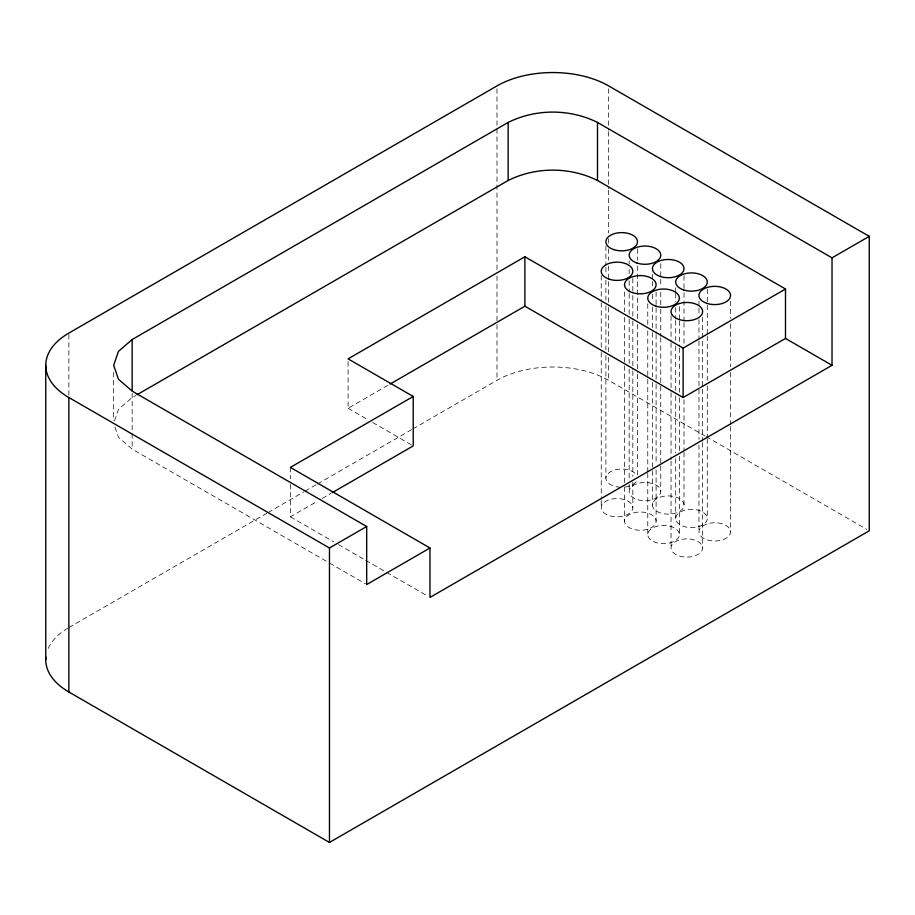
<?xml version="1.0" encoding="UTF-8"?>
<svg xmlns="http://www.w3.org/2000/svg" width="915" height="915" viewBox="0 0 915 915"><rect width="100%" height="100%" fill="white"/><g stroke="black" fill="none" stroke-linecap="round" stroke-linejoin="round"><path stroke-width="0.69" stroke-dasharray="4.58 3.43" d="M114.535 420.797L118.47 409.382L132.16 397.545L135.877 395.406M348.077 361.688L348.077 408.296L388.886 384.735M68.877 627.518L266.848 513.224M268.084 512.514L303.963 491.801M305.198 491.081L316.338 484.653M317.574 483.944L411.613 429.65M412.848 428.929L496.982 380.354A78.965 45.59 0 0 1 608.669 380.354L704.996 435.975M290.375 484.344L290.375 516.838L317.402 501.226M322.32 498.389L330.921 493.425M706.231 436.684L866.78 529.385M348.077 408.296L367.75 419.653M372.657 422.49L411.99 445.193M290.375 516.838L333.62 541.794M338.561 544.654L364.502 559.625M365.737 560.346L385.501 571.749M386.736 572.47L427.511 596.008M114.97 427.145L118.47 437.301L132.16 449.128L328.428 562.439M329.663 563.16L365.462 583.816M730.559 301.161L730.559 318.248M730.559 323.944L730.559 366.675M730.559 372.371L730.559 425.063M730.559 426.493L730.559 531.878A15.795 9.116 0 0 1 706.86 539.781A15.795 9.116 0 0 1 706.86 523.986A15.795 9.116 0 0 1 730.559 531.878M707.284 289.151L707.284 334.718M707.284 336.148L707.284 380.297M707.284 385.993L707.284 437.267M707.284 438.697L707.284 518.45A15.795 9.116 0 0 1 683.596 526.342A15.795 9.116 0 0 1 683.596 510.547A15.795 9.116 0 0 1 707.284 518.45M702.629 317.276L702.629 441.179M702.629 442.608L702.629 548.005A15.795 9.116 0 0 1 678.941 555.897A15.795 9.116 0 0 1 678.941 540.102A15.795 9.116 0 0 1 702.629 548.005M698.969 301.161L698.969 306.857M698.969 308.275L698.969 313.971M698.969 319.667L698.969 339.614M698.969 341.032L698.969 388.029M698.969 389.458L698.969 439.303M698.969 444.999L698.969 531.878M684.02 275.712L684.02 291.382M684.02 292.8L684.02 321.291M684.02 322.709L684.02 344.074M684.02 399.626L684.02 450.889M684.02 452.319L684.02 505.011A15.795 9.116 0 0 1 660.333 512.915A15.795 9.116 0 0 1 660.333 497.12A15.795 9.116 0 0 1 684.02 505.011M679.365 306.697L679.365 319.507M679.365 320.936L679.365 346.568M679.365 347.997L679.365 392.146M679.365 397.842L679.365 450.535M679.365 456.23L679.365 534.566A15.795 9.116 0 0 1 655.678 542.469A15.795 9.116 0 0 1 655.678 526.674A15.795 9.116 0 0 1 679.365 534.566M675.705 287.722L675.705 291.999M675.705 293.418L675.705 301.961M675.705 307.657L675.705 319.06M675.705 320.479L675.705 340.414M675.705 346.122L675.705 390.27M675.705 395.966L675.705 452.936M675.705 458.632L675.705 518.45M671.05 315.847L671.05 341.489M671.05 342.908L671.05 391.334M671.05 392.764L671.05 459.696M671.05 461.126L671.05 548.005M660.756 263.703L660.756 277.943M660.756 279.372L660.756 286.498M660.756 292.194L660.756 307.852M660.756 309.281L660.756 336.343M660.756 337.761L660.756 384.769M660.756 386.187L660.756 464.523M660.756 465.941L660.756 491.584A15.795 9.116 0 0 1 637.069 499.476A15.795 9.116 0 0 1 637.069 483.68A15.795 9.116 0 0 1 660.756 491.584M656.101 291.839L656.101 333.14M656.101 334.558L656.101 382.985M656.101 384.403L656.101 464.168M656.101 469.864L656.101 521.138A15.795 9.116 0 0 1 632.414 529.03A15.795 9.116 0 0 1 632.414 513.235A15.795 9.116 0 0 1 656.101 521.138M652.429 274.294L652.429 279.99M652.429 281.408L652.429 288.534M652.429 294.23L652.429 301.355M652.429 307.051L652.429 331.264M652.429 332.683L652.429 376.831M652.429 382.527L652.429 469.406M652.429 470.836L652.429 505.011M647.774 303.837L647.774 325.202M647.774 330.898L647.774 377.906M647.774 379.325L647.774 471.9M647.774 473.329L647.774 534.566M637.492 248.846L637.492 260.237M637.492 265.945L637.492 318.637M637.492 324.333L637.492 372.76M637.492 374.178L637.492 475.297M632.837 278.4L632.837 294.07M632.837 295.488L632.837 319.701M632.837 321.131L632.837 369.557M632.837 370.975L632.837 476.372M632.837 482.068L632.837 507.699A15.795 9.116 0 0 1 609.138 515.603A15.795 9.116 0 0 1 609.138 499.807A15.795 9.116 0 0 1 632.837 507.699M629.165 260.855L629.165 263.703M629.165 269.399L629.165 273.677M629.165 280.802L629.165 292.194M629.165 293.612L629.165 317.825M629.165 319.255L629.165 363.404M629.165 369.1L629.165 478.762M629.165 484.458L629.165 491.584M624.51 291.839L624.51 311.775M624.51 317.471L624.51 364.467M624.51 365.897L624.51 485.533M624.51 486.952L624.51 521.138M608.669 88.766L608.669 130.216M608.669 131.646L608.669 188.822M608.669 190.251L608.669 233.131M608.669 238.849L608.669 243.138M608.669 248.857L608.669 260.295M608.669 266.013L608.669 280.299M608.669 281.728L608.669 306.033M608.669 307.463L608.669 351.772M608.669 357.49L608.669 380.354M605.902 245.998L605.902 265.945M605.902 267.363L605.902 274.489M605.902 280.184L605.902 300.12M605.902 305.816L605.902 349.965M605.902 355.661L605.902 478.145M601.246 275.552L601.246 301.184M601.246 302.613L601.246 351.04M601.246 352.458L601.246 499.155M601.246 500.585L601.246 507.699M496.982 88.766L496.982 270.291M496.982 276.01L496.982 323.178M496.982 324.608L496.982 380.354M290.375 467.405L290.375 478.694M132.16 393.301L132.16 432.143M132.16 433.561L132.16 449.128M113.666 372.382L113.666 420.511M68.877 334.501L68.877 395.966M636.28 481.633A15.795 9.116 0 0 1 622.921 487.238M620.473 487.238A15.795 9.116 0 0 1 605.947 478.865A15.795 9.116 0 0 1 618.002 469.281A15.795 9.116 0 0 1 636.28 474.656M48.255 648.38A78.965 45.59 0 0 1 67.676 628.228"/><path stroke-width="1.37" d="M132.16 339.522L118.47 351.349L113.666 365.314L118.47 379.268L132.16 391.105L366.686 526.502L366.686 584.536L429.981 547.994L429.981 597.426L832.021 365.314L832.021 257.847L597.495 122.438C569.725 108.645 535.916 108.645 508.157 122.438L132.16 339.522L132.16 390.476M137.113 394.697L508.157 180.472C535.916 166.679 569.725 166.679 597.495 180.472L785.493 289.014L785.493 338.447L683.116 397.545L524.901 306.205L390.122 384.026M785.493 289.014L683.116 348.112L524.901 256.772L348.077 358.863L413.225 396.469L413.225 445.902L332.145 492.716M413.225 396.469L290.375 467.405L429.981 547.994M45.876 657.21A78.965 45.59 0 0 0 68.877 692.003L329.469 842.452L869.25 530.803L869.25 236.356L608.669 85.907A78.965 45.59 0 0 0 496.982 85.907L68.877 333.071A78.965 45.59 0 0 0 68.877 397.545L329.469 547.994L366.686 526.502M832.021 257.847L869.25 236.356M785.493 338.447L832.021 365.314M683.116 348.112L683.116 397.545M597.495 122.438L597.495 180.472M524.901 256.772L524.901 306.205M508.157 122.438L508.157 180.472M329.469 547.994L329.469 842.452M68.877 397.545L68.877 692.003M45.75 365.314L45.75 659.761M613.793 249.623A15.795 9.116 0 0 0 637.492 241.732A15.795 9.116 0 0 0 613.793 233.828A15.795 9.116 0 0 0 613.793 249.623M609.138 279.178A15.795 9.116 0 0 0 632.837 271.275A15.795 9.116 0 0 0 609.138 263.383A15.795 9.116 0 0 0 609.138 279.178M637.069 263.062A15.795 9.116 0 0 0 660.756 255.159A15.795 9.116 0 0 0 637.069 247.267A15.795 9.116 0 0 0 637.069 263.062M660.333 276.49A15.795 9.116 0 0 0 684.02 268.598A15.795 9.116 0 0 0 660.333 260.695A15.795 9.116 0 0 0 660.333 276.49M632.414 292.606A15.795 9.116 0 0 0 656.101 284.714A15.795 9.116 0 0 0 632.414 276.81A15.795 9.116 0 0 0 632.414 292.606M655.678 306.045A15.795 9.116 0 0 0 679.365 298.141A15.795 9.116 0 0 0 655.678 290.249A15.795 9.116 0 0 0 655.678 306.045M683.596 289.918A15.795 9.116 0 0 0 707.284 282.026A15.795 9.116 0 0 0 683.596 274.134A15.795 9.116 0 0 0 683.596 289.918M706.86 303.357A15.795 9.116 0 0 0 730.559 295.454A15.795 9.116 0 0 0 706.86 287.562A15.795 9.116 0 0 0 706.86 303.357M678.941 319.472A15.795 9.116 0 0 0 702.629 311.58A15.795 9.116 0 0 0 678.941 303.677A15.795 9.116 0 0 0 678.941 319.472"/></g></svg>
